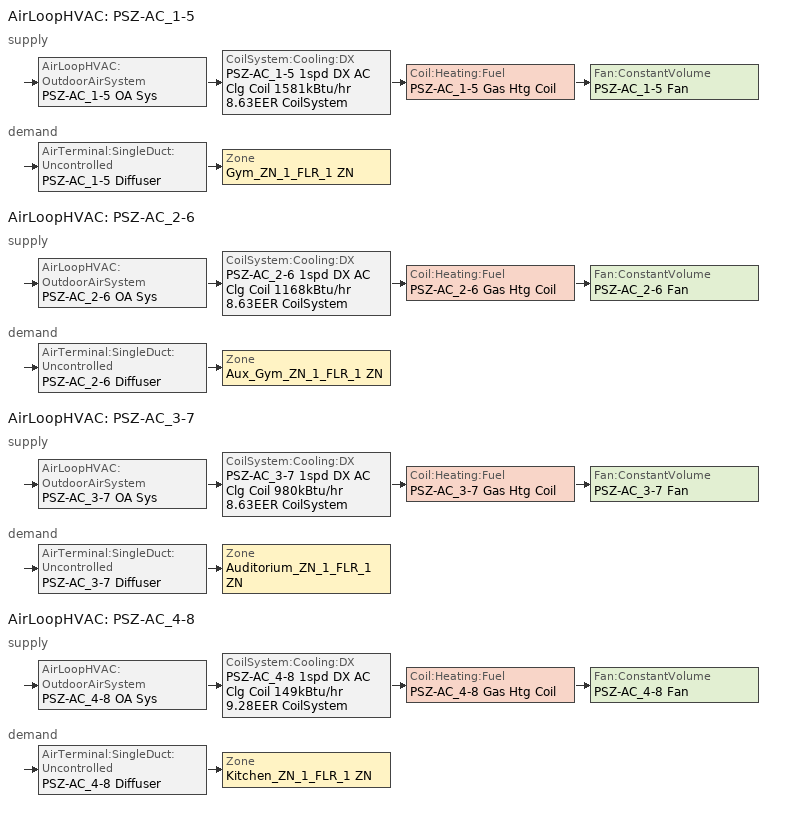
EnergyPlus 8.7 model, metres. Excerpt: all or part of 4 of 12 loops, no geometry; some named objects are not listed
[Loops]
AirLoopHVAC 'PSZ-AC_1-5'
 supply: AirLoopHVAC:OutdoorAirSystem 'PSZ-AC_1-5 OA Sys' > CoilSystem:Cooling:DX 'PSZ-AC_1-5 1spd DX AC Clg Coil 1581kBtu/hr 8.63EER CoilSystem' > Coil:Heating:Fuel 'PSZ-AC_1-5 Gas Htg Coil' > Fan:ConstantVolume 'PSZ-AC_1-5 Fan'
 demand: AirTerminal:SingleDuct:Uncontrolled 'PSZ-AC_1-5 Diffuser' > Zone 'Gym_ZN_1_FLR_1 ZN'
AirLoopHVAC 'PSZ-AC_2-6'
 supply: AirLoopHVAC:OutdoorAirSystem 'PSZ-AC_2-6 OA Sys' > CoilSystem:Cooling:DX 'PSZ-AC_2-6 1spd DX AC Clg Coil 1168kBtu/hr 8.63EER CoilSystem' > Coil:Heating:Fuel 'PSZ-AC_2-6 Gas Htg Coil' > Fan:ConstantVolume 'PSZ-AC_2-6 Fan'
 demand: AirTerminal:SingleDuct:Uncontrolled 'PSZ-AC_2-6 Diffuser' > Zone 'Aux_Gym_ZN_1_FLR_1 ZN'
AirLoopHVAC 'PSZ-AC_3-7'
 supply: AirLoopHVAC:OutdoorAirSystem 'PSZ-AC_3-7 OA Sys' > CoilSystem:Cooling:DX 'PSZ-AC_3-7 1spd DX AC Clg Coil 980kBtu/hr 8.63EER CoilSystem' > Coil:Heating:Fuel 'PSZ-AC_3-7 Gas Htg Coil' > Fan:ConstantVolume 'PSZ-AC_3-7 Fan'
 demand: AirTerminal:SingleDuct:Uncontrolled 'PSZ-AC_3-7 Diffuser' > Zone 'Auditorium_ZN_1_FLR_1 ZN'
AirLoopHVAC 'PSZ-AC_4-8'
 supply: AirLoopHVAC:OutdoorAirSystem 'PSZ-AC_4-8 OA Sys' > CoilSystem:Cooling:DX 'PSZ-AC_4-8 1spd DX AC Clg Coil 149kBtu/hr 9.28EER CoilSystem' > Coil:Heating:Fuel 'PSZ-AC_4-8 Gas Htg Coil' > Fan:ConstantVolume 'PSZ-AC_4-8 Fan'
 demand: AirTerminal:SingleDuct:Uncontrolled 'PSZ-AC_4-8 Diffuser' > Zone 'Kitchen_ZN_1_FLR_1 ZN'
[ZoneControl:Thermostat] Control Object Type 1=ThermostatSetpoint:DualSetpoint
Name | Zone or ZoneList | Control Type Schedule | Control Name 1
Auditorium_ZN_1_FLR_1 ZN Thermostat | Auditorium_ZN_1_FLR_1 ZN | Auditorium_ZN_1_FLR_1 ZN Thermostat Schedule | DOE Ref Pre-1980 - SecSchl - Auditorium Thermostat
Aux_Gym_ZN_1_FLR_1 ZN Thermostat | Aux_Gym_ZN_1_FLR_1 ZN | Aux_Gym_ZN_1_FLR_1 ZN Thermostat Schedule | Aux_Gym_ZN_1_FLR_1 ZN Thermostat
Gym_ZN_1_FLR_1 ZN Thermostat | Gym_ZN_1_FLR_1 ZN | Gym_ZN_1_FLR_1 ZN Thermostat Schedule | Gym_ZN_1_FLR_1 ZN Thermostat
Kitchen_ZN_1_FLR_1 ZN Thermostat | Kitchen_ZN_1_FLR_1 ZN | Kitchen_ZN_1_FLR_1 ZN Thermostat Schedule | DOE Ref Pre-1980 - SecSchl - Kitchen Thermostat
[ThermostatSetpoint:DualSetpoint]
Name | Heating Setpoint Temperature Schedule | Cooling Setpoint Temperature Schedule
DOE Ref Pre-1980 - SecSchl - Auditorium Thermostat; Aux_Gym_ZN_1_FLR_1 ZN Thermostat; Gym_ZN_1_FLR_1 ZN Thermostat | SecondarySchool HtgSetp | SecondarySchool ClgSetp
DOE Ref Pre-1980 - SecSchl - Kitchen Thermostat | SecondarySchool HtgSetp BathCorrMechKitchen | SecondarySchool ClgSetp BathCorrMechKitchen
[AirTerminal:SingleDuct:Uncontrolled] Availability Schedule=Always On Discrete; Maximum Air Flow Rate {m3/s}=AutoSize
PSZ-AC_3-7 Diffuser; PSZ-AC_2-6 Diffuser; PSZ-AC_1-5 Diffuser; PSZ-AC_4-8 Diffuser
[Zone equipment]
Auditorium_ZN_1_FLR_1 ZN: PSZ-AC_3-7 Diffuser
Aux_Gym_ZN_1_FLR_1 ZN: PSZ-AC_2-6 Diffuser
Gym_ZN_1_FLR_1 ZN: PSZ-AC_1-5 Diffuser
Kitchen_ZN_1_FLR_1 ZN: PSZ-AC_4-8 Diffuser, Kitchen_ZN_1_FLR_1 ZN Exhaust Fan
[Sizing:Zone] Zone Cooling Design Supply Air Temperature Input Method=SupplyAirTemperature; Zone Cooling Design Supply Air Temperature {C}=12.8; Zone Cooling Design Supply Air Temperature Difference {deltaC}=11.11; Zone Heating Design Supply Air Temperature Input Method=SupplyAirTemperature; Zone Heating Design Supply Air Temperature {C}=40; Zone Heating Design Supply Air Temperature Difference {deltaC}=11.11; Zone Cooling Design Supply Air Humidity Ratio {kgWater/kgDryAir}=0.0085; Zone Heating Design Supply Air Humidity Ratio {kgWater/kgDryAir}=0.008; Cooling Design Air Flow Method=DesignDay; Cooling Design Air Flow Rate {m3/s}=0; Cooling Minimum Air Flow per Zone Floor Area {m3/s-m2}=0.000762; Cooling Minimum Air Flow {m3/s}=0; Cooling Minimum Air Flow Fraction=0; Heating Design Air Flow Method=DesignDay; Heating Design Air Flow Rate {m3/s}=0; Heating Maximum Air Flow per Zone Floor Area {m3/s-m2}=0.002032; Heating Maximum Air Flow {m3/s}=0.141576; Heating Maximum Air Flow Fraction=0.3; Account for Dedicated Outdoor Air System=No
Name | Design Specification Outdoor Air Object | Design Specification Zone Air Distribution Object
Auditorium_ZN_1_FLR_1 ZN | DOE Ref Pre-1980 - SecSchl - Auditorium Ventilation | Auditorium_ZN_1_FLR_1 ZN Design Spec Zone Air Dist
Aux_Gym_ZN_1_FLR_1 ZN | DOE Ref Pre-1980 - SecSchl - Gym Ventilation | Aux_Gym_ZN_1_FLR_1 ZN Design Spec Zone Air Dist
Gym_ZN_1_FLR_1 ZN | DOE Ref Pre-1980 - SecSchl - Gym Ventilation | Gym_ZN_1_FLR_1 ZN Design Spec Zone Air Dist
Kitchen_ZN_1_FLR_1 ZN | DOE Ref Pre-1980 - SecSchl - Kitchen Ventilation | Kitchen_ZN_1_FLR_1 ZN Design Spec Zone Air Dist
[DesignSpecification:ZoneAirDistribution] Zone Air Distribution Effectiveness in Cooling Mode=1; Zone Air Distribution Effectiveness in Heating Mode=1
Auditorium_ZN_1_FLR_1 ZN Design Spec Zone Air Dist; Aux_Gym_ZN_1_FLR_1 ZN Design Spec Zone Air Dist; Gym_ZN_1_FLR_1 ZN Design Spec Zone Air Dist; Kitchen_ZN_1_FLR_1 ZN Design Spec Zone Air Dist
[Controller:MechanicalVentilation] Availability Schedule=SecondarySchool PSZ-AC OA Damper; Demand Controlled Ventilation=No; System Outdoor Air Method=ZoneSum
Name | Zone Name 1 | Design Specification Outdoor Air Object Name 1 | Design Specification Zone Air Distribution Object Name 1
Controller Mechanical Ventilation 3 | Auditorium_ZN_1_FLR_1 ZN | DOE Ref Pre-1980 - SecSchl - Auditorium Ventilation | Auditorium_ZN_1_FLR_1 ZN Design Spec Zone Air Dist
Controller Mechanical Ventilation 2 | Aux_Gym_ZN_1_FLR_1 ZN | DOE Ref Pre-1980 - SecSchl - Gym Ventilation | Aux_Gym_ZN_1_FLR_1 ZN Design Spec Zone Air Dist
Controller Mechanical Ventilation 1 | Gym_ZN_1_FLR_1 ZN | DOE Ref Pre-1980 - SecSchl - Gym Ventilation | Gym_ZN_1_FLR_1 ZN Design Spec Zone Air Dist
Controller Mechanical Ventilation 4 | Kitchen_ZN_1_FLR_1 ZN | DOE Ref Pre-1980 - SecSchl - Kitchen Ventilation | Kitchen_ZN_1_FLR_1 ZN Design Spec Zone Air Dist
[DesignSpecification:OutdoorAir] Outdoor Air Method=Sum; Outdoor Air Flow per Zone Floor Area {m3/s-m2}=0; Outdoor Air Flow per Zone {m3/s}=0; Outdoor Air Flow Air Changes per Hour {1/hr}=0
Name | Outdoor Air Flow per Person {m3/s-person}
DOE Ref Pre-1980 - SecSchl - Auditorium Ventilation; DOE Ref Pre-1980 - SecSchl - Kitchen Ventilation | 0.00707921
DOE Ref Pre-1980 - SecSchl - Gym Ventilation | 0.00943895
[Fan:ZoneExhaust]
Kitchen_ZN_1_FLR_1 ZN Exhaust Fan: Availability Schedule=SchoolSecondary Kitchen_Exhaust_SCH; Fan Total Efficiency=0.1595; Pressure Rise {Pa}=124.544; Maximum Flow Rate {m3/s}=2.54852; Flow Fraction Schedule=SchoolSecondary Kitchen_Exhaust_SCH_DCV; System Availability Manager Coupling Mode=Decoupled; Balanced Exhaust Fraction Schedule=SchoolSecondary Kitchen Exhaust Fan Balanced Exhaust Fraction Schedule
[AirLoopHVAC] Design Supply Air Flow Rate {m3/s}=AutoSize
PSZ-AC_1-5; PSZ-AC_2-6; PSZ-AC_3-7; PSZ-AC_4-8
[Sizing:System] Type of Load to Size On=Sensible; Design Outdoor Air Flow Rate {m3/s}=Autosize; Central Heating Maximum System Air Flow Ratio=1; Preheat Design Temperature {C}=7; Preheat Design Humidity Ratio {kgWater/kgDryAir}=0.008; Precool Design Temperature {C}=12.8; Precool Design Humidity Ratio {kgWater/kgDryAir}=0.008; Central Cooling Design Supply Air Temperature {C}=12.8; Central Heating Design Supply Air Temperature {C}=40; Type of Zone Sum to Use=Coincident; 100% Outdoor Air in Cooling=No; 100% Outdoor Air in Heating=No; Central Cooling Design Supply Air Humidity Ratio {kgWater/kgDryAir}=0.0085; Central Heating Design Supply Air Humidity Ratio {kgWater/kgDryAir}=0.008; Cooling Supply Air Flow Rate Method=DesignDay; Cooling Supply Air Flow Rate {m3/s}=0; Cooling Supply Air Flow Rate Per Floor Area {m3/s-m2}=0.00996765; Cooling Fraction of Autosized Cooling Supply Air Flow Rate=1; Cooling Supply Air Flow Rate Per Unit Cooling Capacity {m3/s-W}=3.94755e-05; Heating Supply Air Flow Rate Method=DesignDay; Heating Supply Air Flow Rate {m3/s}=0; Heating Supply Air Flow Rate Per Floor Area {m3/s-m2}=0.00996765; Heating Fraction of Autosized Heating Supply Air Flow Rate=1; Heating Fraction of Autosized Cooling Supply Air Flow Rate=1; Heating Supply Air Flow Rate Per Unit Heating Capacity {m3/s-W}=3.15882e-05; System Outdoor Air Method=ZoneSum; Zone Maximum Outdoor Air Fraction=1; Cooling Design Capacity Method=CoolingDesignCapacity; Cooling Design Capacity {W}=Autosize; Cooling Design Capacity Per Floor Area {W/m2}=234.7; Fraction of Autosized Cooling Design Capacity=1; Heating Design Capacity Method=HeatingDesignCapacity; Heating Design Capacity {W}=Autosize; Heating Design Capacity Per Floor Area {W/m2}=157; Fraction of Autosized Heating Design Capacity=1; Central Cooling Capacity Control Method=OnOff
PSZ-AC_1-5; PSZ-AC_2-6; PSZ-AC_3-7; PSZ-AC_4-8
[Controller:OutdoorAir] Minimum Outdoor Air Flow Rate {m3/s}=Autosize; Maximum Outdoor Air Flow Rate {m3/s}=Autosize; Economizer Control Type=NoEconomizer; Economizer Control Action Type=ModulateFlow; Economizer Maximum Limit Dry-Bulb Temperature {C}=28; Economizer Maximum Limit Enthalpy {J/kg}=64000; Economizer Minimum Limit Dry-Bulb Temperature {C}=-100; Lockout Type=LockoutWithCompressor; Minimum Limit Type=FixedMinimum; Minimum Outdoor Air Schedule=SecondarySchool PSZ-AC OA Damper; High Humidity Control=No; Control High Indoor Humidity Based on Outdoor Humidity Ratio=Yes; Heat Recovery Bypass Control Type=BypassWhenOAFlowGreaterThanMinimum
Name | Mechanical Ventilation Controller
PSZ-AC_1-5 OA Sys Controller | Controller Mechanical Ventilation 1
PSZ-AC_2-6 OA Sys Controller | Controller Mechanical Ventilation 2
PSZ-AC_3-7 OA Sys Controller | Controller Mechanical Ventilation 3
PSZ-AC_4-8 OA Sys Controller | Controller Mechanical Ventilation 4
[SetpointManager:MixedAir] Control Variable=Temperature
Node 341 OS Default SPM; Node 340 OS Default SPM; Node 339 OS Default SPM; Node 352 OS Default SPM; Node 351 OS Default SPM; Node 350 OS Default SPM; Node 363 OS Default SPM; Node 362 OS Default SPM; Node 361 OS Default SPM; Node 374 OS Default SPM; Node 373 OS Default SPM; Node 372 OS Default SPM
[CoilSystem:Cooling:DX] Availability Schedule=Always On Discrete
Name | Cooling Coil
PSZ-AC_1-5 1spd DX AC Clg Coil 1581kBtu/hr 8.63EER CoilSystem | PSZ-AC_1-5 1spd DX AC Clg Coil 1581kBtu/hr 8.63EER
PSZ-AC_2-6 1spd DX AC Clg Coil 1168kBtu/hr 8.63EER CoilSystem | PSZ-AC_2-6 1spd DX AC Clg Coil 1168kBtu/hr 8.63EER
PSZ-AC_3-7 1spd DX AC Clg Coil 980kBtu/hr 8.63EER CoilSystem | PSZ-AC_3-7 1spd DX AC Clg Coil 980kBtu/hr 8.63EER
PSZ-AC_4-8 1spd DX AC Clg Coil 149kBtu/hr 9.28EER CoilSystem | PSZ-AC_4-8 1spd DX AC Clg Coil 149kBtu/hr 9.28EER
[Coil:Cooling:DX:SingleSpeed] Availability Schedule=Always On Discrete; Gross Rated Total Cooling Capacity {W}=Autosize; Gross Rated Sensible Heat Ratio=Autosize; Rated Air Flow Rate {m3/s}=Autosize; Rated Evaporator Fan Power Per Volume Flow Rate {W/(m3/s)}=773.3; Condenser Type=AirCooled; Evaporative Condenser Effectiveness=0; Crankcase Heater Capacity {W}=0; Maximum Outdoor Dry-Bulb Temperature for Crankcase Heater Operation {C}=0; Basin Heater Capacity {W/K}=0; Basin Heater Setpoint Temperature {C}=10
Name | Gross Rated Cooling COP {W/W} | Total Cooling Capacity Function of Temperature Curve | Total Cooling Capacity Function of Flow Fraction Curve | Energy Input Ratio Function of Temperature Curve | Energy Input Ratio Function of Flow Fraction Curve | Part Load Fraction Correlation Curve
PSZ-AC_1-5 1spd DX AC Clg Coil 1581kBtu/hr 8.63EER | 3.00974 | DOE Ref DX Clg Coil Cool-Cap-fT | DOE Ref DX Clg Coil Cool-CAP-fFlow | DOE Ref DX Clg Coil Cool-EIR-fT | DOE Ref DX Clg Coil Cool-EIR-fFlow | DOE Ref DX Clg Coil Cool-PLF-fPLR
PSZ-AC_2-6 1spd DX AC Clg Coil 1168kBtu/hr 8.63EER | 3.00974 | DOE Ref DX Clg Coil Cool-Cap-fT 1 | DOE Ref DX Clg Coil Cool-CAP-fFlow 1 | DOE Ref DX Clg Coil Cool-EIR-fT 1 | DOE Ref DX Clg Coil Cool-EIR-fFlow 1 | DOE Ref DX Clg Coil Cool-PLF-fPLR 1
PSZ-AC_3-7 1spd DX AC Clg Coil 980kBtu/hr 8.63EER | 3.00974 | DOE Ref DX Clg Coil Cool-Cap-fT 2 | DOE Ref DX Clg Coil Cool-CAP-fFlow 2 | DOE Ref DX Clg Coil Cool-EIR-fT 2 | DOE Ref DX Clg Coil Cool-EIR-fFlow 2 | DOE Ref DX Clg Coil Cool-PLF-fPLR 2
PSZ-AC_4-8 1spd DX AC Clg Coil 149kBtu/hr 9.28EER | 3.22615 | DOE Ref DX Clg Coil Cool-Cap-fT 3 | DOE Ref DX Clg Coil Cool-CAP-fFlow 3 | DOE Ref DX Clg Coil Cool-EIR-fT 3 | DOE Ref DX Clg Coil Cool-EIR-fFlow 3 | DOE Ref DX Clg Coil Cool-PLF-fPLR 3
[Coil:Heating:Fuel] Availability Schedule=Always On Discrete; Fuel Type=NaturalGas; Burner Efficiency=0.78; Nominal Capacity {W}=AutoSize; Parasitic Electric Load {W}=0; Parasitic Fuel Load {W}=0
PSZ-AC_1-5 Gas Htg Coil; PSZ-AC_2-6 Gas Htg Coil; PSZ-AC_3-7 Gas Htg Coil; PSZ-AC_4-8 Gas Htg Coil
[Fan:ConstantVolume] Availability Schedule=SecondarySchool PSZ-AC Operation; Maximum Flow Rate {m3/s}=AutoSize; Motor In Airstream Fraction=1
Name | Fan Total Efficiency | Pressure Rise {Pa} | Motor Efficiency
PSZ-AC_1-5 Fan | 0.6045 | 1018.77 | 0.93
PSZ-AC_2-6 Fan; PSZ-AC_3-7 Fan | 0.6006 | 1018.77 | 0.924
PSZ-AC_4-8 Fan | 0.546 | 622.722 | 0.84
[SetpointManager:SingleZone:Reheat] Control Variable=Temperature; Minimum Supply Air Temperature {C}=10; Maximum Supply Air Temperature {C}=50
Name | Control Zone
Setpoint Manager Single Zone Reheat 1 | Gym_ZN_1_FLR_1 ZN
Setpoint Manager Single Zone Reheat 2 | Aux_Gym_ZN_1_FLR_1 ZN
Setpoint Manager Single Zone Reheat 3 | Auditorium_ZN_1_FLR_1 ZN
Setpoint Manager Single Zone Reheat 4 | Kitchen_ZN_1_FLR_1 ZN
[Refrigeration:System] Minimum Condensing Temperature {C}=21; Refrigeration System Working Fluid Type=R404a; Suction Temperature Control Type=ConstantSuctionTemperature; Sum UA Suction Piping {W/K}=0; Suction Piping Zone=Kitchen_ZN_1_FLR_1 ZN; Number of Compressor Stages=1; Intercooler Type=None; Shell-and-Coil Intercooler Effectiveness=0.8
Name | Refrigerated Case or Walkin or CaseAndWalkInList | Refrigeration Condenser | Compressor or CompressorList
Refrigeration System 1 | Refrigeration System 1 Case and Walkin List | Refrigeration Condenser Air Cooled 1 | Refrigeration System 1 Compressor List
Refrigeration System 2 | Refrigeration System 2 Case and Walkin List | Refrigeration Condenser Air Cooled 2 | Refrigeration System 2 Compressor List
[Refrigeration:CaseAndWalkInList]
Name | Case or WalkIn Name 1
Refrigeration System 1 Case and Walkin List | Kitchen_ZN_1_FLR_1 ZN Walkin Freezer
Refrigeration System 2 Case and Walkin List | Kitchen_ZN_1_FLR_1 ZN Display Case
[Refrigeration:Case] Availability Schedule=Always On Discrete; Zone=Kitchen_ZN_1_FLR_1 ZN; Rated Ambient Temperature {C}=23.8889; Rated Ambient Relative Humidity {percent}=55; Rated Total Cooling Capacity per Unit Length {W/m}=734; Case Length {m}=7.32; Latent Case Credit Curve Type=CaseTemperatureMethod; Standard Case Lighting Power per Unit Length {W/m}=33; Case Lighting Schedule=SchoolSecondary BLDG_LIGHT_SCH; Fraction of Lighting Energy to Case=1; Case Anti-Sweat Heater Power per Unit Length {W/m}=0; Minimum Anti-Sweat Heater Power per Unit Length {W/m}=0; Anti-Sweat Heater Control Type=None; Humidity at Zero Anti-Sweat Heater Energy {percent}=0; Case Height {m}=0; Defrost Energy Correction Curve Type=None; Refrigerated Case Restocking Schedule=SchoolSecondary Kitchen_ZN_1_FLR_1_Case:1_WALKINFREEZER_WalkInStockingSched; Average Refrigerant Charge Inventory {kg/m}=0
Name | Rated Latent Heat Ratio | Rated Runtime Fraction | Case Operating Temperature {C} | Latent Case Credit Curve | Standard Case Fan Power per Unit Length {W/m} | Operating Case Fan Power per Unit Length {W/m} | Fraction of Anti-Sweat Heater Energy to Case | Case Defrost Power per Unit Length {W/m} | Case Defrost Type | Case Defrost Schedule | Case Defrost Drip-Down Schedule | Under Case HVAC Return Air Fraction | Case Credit Fraction Schedule
Kitchen_ZN_1_FLR_1 ZN Walkin Freezer | 0.1 | 0.4 | -23 | Single Shelf Horizontal Latent Energy Multiplier_Pre2004 | 68.3 | 68.3 | 0 | 410 | Electric | Refrigeration Defrost Schedule | Refrigeration Defrost DripDown Schedule | 0 | Refrigeration Case Credit Schedule
Kitchen_ZN_1_FLR_1 ZN Display Case | 0.08 | 0.85 | 2 | Multi Shelf Vertical Latent Energy Multiplier | 55 | 55 | 0.2 | 0 | OffCycle | Refrigeration Defrost Schedule 1 |  | 0.05
[Refrigeration:Condenser:AirCooled] Rated Subcooling Temperature Difference {deltaC}=0; Condenser Fan Speed Control Type=VariableSpeed; Rated Fan Power {W}=750; Condenser Refrigerant Operating Charge Inventory {kg}=0; Condensate Receiver Refrigerant Inventory {kg}=0; Condensate Piping Refrigerant Inventory {kg}=0
Name | Rated Effective Total Heat Rejection Rate Curve
Refrigeration Condenser Air Cooled 1 | Refrigeration Condenser Air Cooled HR Curve
Refrigeration Condenser Air Cooled 2 | Refrigeration Condenser Air Cooled HR Curve 1
[Refrigeration:CompressorList]
Name | Refrigeration Compressor Name 1
Refrigeration System 1 Compressor List | Refrigeration Compressor 1
Refrigeration System 2 Compressor List | Refrigeration Compressor 2
[Schedule:Compact]
Auditorium_ZN_1_FLR_1 ZN Thermostat Schedule; Aux_Gym_ZN_1_FLR_1 ZN Thermostat Schedule; Gym_ZN_1_FLR_1 ZN Thermostat Schedule; Kitchen_ZN_1_FLR_1 ZN Thermostat Schedule: Through: 12/31, For: AllDays, Until: 24:00, 4
[Schedule:Day:Interval]
SecondarySchool HtgSetp Default; SecondarySchool HtgSetp Wknd|Wkdy Day 1; SecondarySchool HtgSetp BathCorrMechKitchen Winter Design Day: No, 06:00, 16, 21:00, 21, 24:00, 16
SecondarySchool HtgSetp Wknd|Wkdy Day: No, 07:00, 16, 18:00, 21, 24:00, 16
SecondarySchool HtgSetp Summer Design Day; SecondarySchool HtgSetp BathCorrMechKitchen Default; SecondarySchool HtgSetp BathCorrMechKitchen Summer Design Day: No, 24:00, 16
SecondarySchool HtgSetp Winter Design Day: No, 24:00, 21
SecondarySchool ClgSetp Default; SecondarySchool ClgSetp Wknd|Wkdy Day 1; SecondarySchool ClgSetp BathCorrMechKitchen Summer Design Day: No, 06:00, 27, 21:00, 24, 24:00, 27
SecondarySchool ClgSetp Wknd|Wkdy Day: No, 07:00, 27, 18:00, 24, 24:00, 27
SecondarySchool ClgSetp Summer Design Day: No, 24:00, 24
SecondarySchool ClgSetp Winter Design Day; SecondarySchool ClgSetp BathCorrMechKitchen Default; SecondarySchool ClgSetp BathCorrMechKitchen Winter Design Day: No, 24:00, 27
SecondarySchool PSZ-AC OA Damper Sun Day; SchoolSecondary Kitchen_Exhaust_SCH Wknd Day; SchoolSecondary Kitchen_Exhaust_SCH Wknd Day 1; SchoolSecondary Kitchen_Exhaust_SCH Default; SchoolSecondary Kitchen Exhaust Fan Balanced Exhaust Fraction Schedule Wknd Day; SchoolSecondary Kitchen Exhaust Fan Balanced Exhaust Fraction Schedule Wknd Day 1; SchoolSecondary Kitchen Exhaust Fan Balanced Exhaust Fraction Schedule Default; SchoolSecondary BLDG_LIGHT_SCH Winter Design Day; SecondarySchool PSZ-AC Operation Sun Day: No, 24:00, 0
SecondarySchool PSZ-AC OA Damper Default; SecondarySchool PSZ-AC OA Damper Sat|WntrDsn Day; SecondarySchool PSZ-AC OA Damper Summer Design Day; SecondarySchool PSZ-AC OA Damper Winter Design Day; SecondarySchool PSZ-AC Operation Default; SecondarySchool PSZ-AC Operation Sat|WntrDsn Day; SecondarySchool PSZ-AC Operation Summer Design Day; SecondarySchool PSZ-AC Operation Winter Design Day: No, 06:00, 0, 19:00, 1, 24:00, 0
SchoolSecondary Kitchen_Exhaust_SCH Wkdy Day: No, 08:00, 0, 17:00, 1, 24:00, 0
SchoolSecondary Kitchen_Exhaust_SCH Wkdy Day 1; SchoolSecondary Kitchen_Exhaust_SCH Wkdy Day 2; SchoolSecondary Kitchen_Exhaust_SCH Summer Design Day; SchoolSecondary Kitchen_Exhaust_SCH Winter Design Day: No, 08:00, 0, 21:00, 1, 24:00, 0
SchoolSecondary Kitchen_Exhaust_SCH_DCV Default; SchoolSecondary Kitchen_Exhaust_SCH_DCV Summer Design Day; SchoolSecondary Kitchen_Exhaust_SCH_DCV Winter Design Day; SchoolSecondary BLDG_LIGHT_SCH Summer Design Day: No, 24:00, 1
SchoolSecondary Kitchen Exhaust Fan Balanced Exhaust Fraction Schedule Wkdy Day: No, 08:00, 0, 17:00, 0.746296, 24:00, 0
SchoolSecondary Kitchen Exhaust Fan Balanced Exhaust Fraction Schedule Wkdy Day 1; SchoolSecondary Kitchen Exhaust Fan Balanced Exhaust Fraction Schedule Wkdy Day 2; SchoolSecondary Kitchen Exhaust Fan Balanced Exhaust Fraction Schedule Summer Design Day; SchoolSecondary Kitchen Exhaust Fan Balanced Exhaust Fraction Schedule Winter Design Day: No, 08:00, 0, 21:00, 0.746296, 24:00, 0
Refrigeration Case Credit Schedule Default: No, 07:00, 0.2, 21:00, 0.4, 24:00, 0.2
Refrigeration Defrost DripDown Schedule Default: No, 11:00, 0, 11:30, 1, 23:00, 0, 23:30, 1, 24:00, 0
Refrigeration Defrost Schedule Default: No, 11:00, 0, 11:20, 1, 23:00, 0, 23:20, 1, 24:00, 0
Refrigeration Defrost Schedule Default 1: No, 23:20, 0, 24:00, 0
SchoolSecondary BLDG_LIGHT_SCH Default; SchoolSecondary BLDG_LIGHT_SCH Wknd Day; SchoolSecondary BLDG_LIGHT_SCH Wknd Day 1: No, 24:00, 0.1773
SchoolSecondary BLDG_LIGHT_SCH Wkdy Day; SchoolSecondary BLDG_LIGHT_SCH Wkdy Day 2: No, 07:00, 0.1773, 21:00, 0.9, 24:00, 0.1773
SchoolSecondary BLDG_LIGHT_SCH Wkdy Day 1: No, 08:00, 0.1773, 20:00, 0.5, 24:00, 0.1773
SchoolSecondary Kitchen_ZN_1_FLR_1_Case:1_WALKINFREEZER_WalkInStockingSched Default: No, 04:00, 0, 05:00, 725, 06:00, 417, 07:00, 290, 24:00, 0
SchoolSecondary Kitchen_ZN_1_FLR_1_Case:1_WALKINFREEZER_WalkInStockingSched Summer Design Day; SchoolSecondary Kitchen_ZN_1_FLR_1_Case:1_WALKINFREEZER_WalkInStockingSched Winter Design Day; SchoolSecondary Kitchen_ZN_1_FLR_1_Case:1_WALKINFREEZER_WalkInStockingSched WntrDsn|SmrDsn|Wknd|Mon|Wed|Thu Day: No, 04:00, 0, 05:00, 125, 06:00, 117, 07:00, 90, 19:00, 0, 20:00, 125, 21:00, 117, 22:00, 90, 24:00, 0
[Schedule:Week:Daily]
Schedule:Week:Daily {8e543d5c-4078-4efb-b195-79586ec9e7d0}: SecondarySchool HtgSetp Default, SecondarySchool HtgSetp Default, SecondarySchool HtgSetp Default, SecondarySchool HtgSetp Default, SecondarySchool HtgSetp Default, SecondarySchool HtgSetp Default, SecondarySchool HtgSetp Default, SecondarySchool HtgSetp Default, SecondarySchool HtgSetp Summer Design Day, SecondarySchool HtgSetp Winter Design Day, SecondarySchool HtgSetp Default, SecondarySchool HtgSetp Default
Schedule:Week:Daily {bd4fefb1-7d90-490e-b852-9dc898752f75}: SecondarySchool HtgSetp Default, SecondarySchool HtgSetp Default, SecondarySchool HtgSetp Default, SecondarySchool HtgSetp Default, SecondarySchool HtgSetp Default, SecondarySchool HtgSetp Default, SecondarySchool HtgSetp Wknd|Wkdy Day, SecondarySchool HtgSetp Default, SecondarySchool HtgSetp Summer Design Day, SecondarySchool HtgSetp Winter Design Day, SecondarySchool HtgSetp Default, SecondarySchool HtgSetp Default
Schedule:Week:Daily {a4f5a270-66fb-47a1-8cc0-a725a9085c8f}: SecondarySchool HtgSetp Wknd|Wkdy Day, SecondarySchool HtgSetp Wknd|Wkdy Day, SecondarySchool HtgSetp Wknd|Wkdy Day, SecondarySchool HtgSetp Wknd|Wkdy Day, SecondarySchool HtgSetp Wknd|Wkdy Day, SecondarySchool HtgSetp Wknd|Wkdy Day, SecondarySchool HtgSetp Wknd|Wkdy Day, SecondarySchool HtgSetp Default, SecondarySchool HtgSetp Summer Design Day, SecondarySchool HtgSetp Winter Design Day, SecondarySchool HtgSetp Default, SecondarySchool HtgSetp Default
Schedule:Week:Daily {8efc2946-d8e5-4f8b-864f-ad41bbdbe491}: SecondarySchool HtgSetp Wknd|Wkdy Day, SecondarySchool HtgSetp Wknd|Wkdy Day, SecondarySchool HtgSetp Wknd|Wkdy Day, SecondarySchool HtgSetp Wknd|Wkdy Day, SecondarySchool HtgSetp Wknd|Wkdy Day, SecondarySchool HtgSetp Wknd|Wkdy Day 1, SecondarySchool HtgSetp Wknd|Wkdy Day 1, SecondarySchool HtgSetp Default, SecondarySchool HtgSetp Summer Design Day, SecondarySchool HtgSetp Winter Design Day, SecondarySchool HtgSetp Default, SecondarySchool HtgSetp Default
Schedule:Week:Daily {9ff7cbc8-8658-4d6b-9a91-5a1d4491ac16}: SecondarySchool HtgSetp Wknd|Wkdy Day 1, SecondarySchool HtgSetp Wknd|Wkdy Day 1, SecondarySchool HtgSetp Wknd|Wkdy Day 1, SecondarySchool HtgSetp Wknd|Wkdy Day 1, SecondarySchool HtgSetp Wknd|Wkdy Day 1, SecondarySchool HtgSetp Wknd|Wkdy Day 1, SecondarySchool HtgSetp Wknd|Wkdy Day 1, SecondarySchool HtgSetp Default, SecondarySchool HtgSetp Summer Design Day, SecondarySchool HtgSetp Winter Design Day, SecondarySchool HtgSetp Default, SecondarySchool HtgSetp Default
Schedule:Week:Daily {b7d8335b-3941-424c-aef5-4287273f9846}: SecondarySchool ClgSetp Default, SecondarySchool ClgSetp Default, SecondarySchool ClgSetp Default, SecondarySchool ClgSetp Default, SecondarySchool ClgSetp Default, SecondarySchool ClgSetp Default, SecondarySchool ClgSetp Default, SecondarySchool ClgSetp Default, SecondarySchool ClgSetp Summer Design Day, SecondarySchool ClgSetp Winter Design Day, SecondarySchool ClgSetp Default, SecondarySchool ClgSetp Default
Schedule:Week:Daily {71105588-9a55-4f08-8edf-7034086103c7}: SecondarySchool ClgSetp Default, SecondarySchool ClgSetp Default, SecondarySchool ClgSetp Default, SecondarySchool ClgSetp Default, SecondarySchool ClgSetp Default, SecondarySchool ClgSetp Default, SecondarySchool ClgSetp Wknd|Wkdy Day, SecondarySchool ClgSetp Default, SecondarySchool ClgSetp Summer Design Day, SecondarySchool ClgSetp Winter Design Day, SecondarySchool ClgSetp Default, SecondarySchool ClgSetp Default
Schedule:Week:Daily {a8611038-2c8d-4432-943d-44835588e350}: SecondarySchool ClgSetp Wknd|Wkdy Day, SecondarySchool ClgSetp Wknd|Wkdy Day, SecondarySchool ClgSetp Wknd|Wkdy Day, SecondarySchool ClgSetp Wknd|Wkdy Day, SecondarySchool ClgSetp Wknd|Wkdy Day, SecondarySchool ClgSetp Wknd|Wkdy Day, SecondarySchool ClgSetp Wknd|Wkdy Day, SecondarySchool ClgSetp Default, SecondarySchool ClgSetp Summer Design Day, SecondarySchool ClgSetp Winter Design Day, SecondarySchool ClgSetp Default, SecondarySchool ClgSetp Default
Schedule:Week:Daily {20492db6-4118-458b-a3ae-77b6957ea260}: SecondarySchool ClgSetp Wknd|Wkdy Day, SecondarySchool ClgSetp Wknd|Wkdy Day, SecondarySchool ClgSetp Wknd|Wkdy Day, SecondarySchool ClgSetp Wknd|Wkdy Day, SecondarySchool ClgSetp Wknd|Wkdy Day, SecondarySchool ClgSetp Wknd|Wkdy Day 1, SecondarySchool ClgSetp Wknd|Wkdy Day 1, SecondarySchool ClgSetp Default, SecondarySchool ClgSetp Summer Design Day, SecondarySchool ClgSetp Winter Design Day, SecondarySchool ClgSetp Default, SecondarySchool ClgSetp Default
Schedule:Week:Daily {ecbae399-73ac-4d87-b4ca-55a82bd1a1f6}: SecondarySchool ClgSetp Wknd|Wkdy Day 1, SecondarySchool ClgSetp Wknd|Wkdy Day 1, SecondarySchool ClgSetp Wknd|Wkdy Day 1, SecondarySchool ClgSetp Wknd|Wkdy Day 1, SecondarySchool ClgSetp Wknd|Wkdy Day 1, SecondarySchool ClgSetp Wknd|Wkdy Day 1, SecondarySchool ClgSetp Wknd|Wkdy Day 1, SecondarySchool ClgSetp Default, SecondarySchool ClgSetp Summer Design Day, SecondarySchool ClgSetp Winter Design Day, SecondarySchool ClgSetp Default, SecondarySchool ClgSetp Default
Schedule:Week:Daily {a7c4d18d-70b4-4707-a545-05d4ccfbcbc1}: SecondarySchool PSZ-AC OA Damper Sun Day, SecondarySchool PSZ-AC OA Damper Default, SecondarySchool PSZ-AC OA Damper Default, SecondarySchool PSZ-AC OA Damper Default, SecondarySchool PSZ-AC OA Damper Default, SecondarySchool PSZ-AC OA Damper Default, SecondarySchool PSZ-AC OA Damper Sat|WntrDsn Day, SecondarySchool PSZ-AC OA Damper Default, SecondarySchool PSZ-AC OA Damper Summer Design Day, SecondarySchool PSZ-AC OA Damper Winter Design Day, SecondarySchool PSZ-AC OA Damper Default, SecondarySchool PSZ-AC OA Damper Default
Schedule:Week:Daily {2f67c535-0cfc-40e5-85d4-3fa90a36f6b4}: SecondarySchool HtgSetp BathCorrMechKitchen Default, SecondarySchool HtgSetp BathCorrMechKitchen Default, SecondarySchool HtgSetp BathCorrMechKitchen Default, SecondarySchool HtgSetp BathCorrMechKitchen Default, SecondarySchool HtgSetp BathCorrMechKitchen Default, SecondarySchool HtgSetp BathCorrMechKitchen Default, SecondarySchool HtgSetp BathCorrMechKitchen Default, SecondarySchool HtgSetp BathCorrMechKitchen Default, SecondarySchool HtgSetp BathCorrMechKitchen Summer Design Day, SecondarySchool HtgSetp BathCorrMechKitchen Winter Design Day, SecondarySchool HtgSetp BathCorrMechKitchen Default, SecondarySchool HtgSetp BathCorrMechKitchen Default
Schedule:Week:Daily {97888d0b-527f-49e7-a4a6-9109aee78b8d}: SecondarySchool ClgSetp BathCorrMechKitchen Default, SecondarySchool ClgSetp BathCorrMechKitchen Default, SecondarySchool ClgSetp BathCorrMechKitchen Default, SecondarySchool ClgSetp BathCorrMechKitchen Default, SecondarySchool ClgSetp BathCorrMechKitchen Default, SecondarySchool ClgSetp BathCorrMechKitchen Default, SecondarySchool ClgSetp BathCorrMechKitchen Default, SecondarySchool ClgSetp BathCorrMechKitchen Default, SecondarySchool ClgSetp BathCorrMechKitchen Summer Design Day, SecondarySchool ClgSetp BathCorrMechKitchen Winter Design Day, SecondarySchool ClgSetp BathCorrMechKitchen Default, SecondarySchool ClgSetp BathCorrMechKitchen Default
Schedule:Week:Daily {6ad9e5ae-6a50-4e49-94b2-11513270b0bd}: SchoolSecondary Kitchen_Exhaust_SCH Wknd Day, SchoolSecondary Kitchen_Exhaust_SCH Wkdy Day, SchoolSecondary Kitchen_Exhaust_SCH Wkdy Day, SchoolSecondary Kitchen_Exhaust_SCH Wkdy Day, SchoolSecondary Kitchen_Exhaust_SCH Wkdy Day, SchoolSecondary Kitchen_Exhaust_SCH Wkdy Day, SchoolSecondary Kitchen_Exhaust_SCH Wknd Day, SchoolSecondary Kitchen_Exhaust_SCH Default, SchoolSecondary Kitchen_Exhaust_SCH Summer Design Day, SchoolSecondary Kitchen_Exhaust_SCH Winter Design Day, SchoolSecondary Kitchen_Exhaust_SCH Default, SchoolSecondary Kitchen_Exhaust_SCH Default
Schedule:Week:Daily {1dd494b6-8b43-4a74-944a-150ecff9dff0}: SchoolSecondary Kitchen_Exhaust_SCH Wknd Day, SchoolSecondary Kitchen_Exhaust_SCH Wkdy Day, SchoolSecondary Kitchen_Exhaust_SCH Wkdy Day, SchoolSecondary Kitchen_Exhaust_SCH Wkdy Day, SchoolSecondary Kitchen_Exhaust_SCH Wkdy Day, SchoolSecondary Kitchen_Exhaust_SCH Wkdy Day, SchoolSecondary Kitchen_Exhaust_SCH Wknd Day 1, SchoolSecondary Kitchen_Exhaust_SCH Default, SchoolSecondary Kitchen_Exhaust_SCH Summer Design Day, SchoolSecondary Kitchen_Exhaust_SCH Winter Design Day, SchoolSecondary Kitchen_Exhaust_SCH Default, SchoolSecondary Kitchen_Exhaust_SCH Default
Schedule:Week:Daily {7f1649cf-1ba2-421e-b2e0-c9a4d18f87e7}: SchoolSecondary Kitchen_Exhaust_SCH Wknd Day 1, SchoolSecondary Kitchen_Exhaust_SCH Wkdy Day 1, SchoolSecondary Kitchen_Exhaust_SCH Wkdy Day 1, SchoolSecondary Kitchen_Exhaust_SCH Wkdy Day 1, SchoolSecondary Kitchen_Exhaust_SCH Wkdy Day 1, SchoolSecondary Kitchen_Exhaust_SCH Wkdy Day 1, SchoolSecondary Kitchen_Exhaust_SCH Wknd Day 1, SchoolSecondary Kitchen_Exhaust_SCH Default, SchoolSecondary Kitchen_Exhaust_SCH Summer Design Day, SchoolSecondary Kitchen_Exhaust_SCH Winter Design Day, SchoolSecondary Kitchen_Exhaust_SCH Default, SchoolSecondary Kitchen_Exhaust_SCH Default
Schedule:Week:Daily {0981aff8-0e88-44b6-8fd7-7ade27620283}: SchoolSecondary Kitchen_Exhaust_SCH Wknd Day 1, SchoolSecondary Kitchen_Exhaust_SCH Wkdy Day 1, SchoolSecondary Kitchen_Exhaust_SCH Wkdy Day 1, SchoolSecondary Kitchen_Exhaust_SCH Wkdy Day 1, SchoolSecondary Kitchen_Exhaust_SCH Wkdy Day 1, SchoolSecondary Kitchen_Exhaust_SCH Wkdy Day 2, SchoolSecondary Kitchen_Exhaust_SCH Default, SchoolSecondary Kitchen_Exhaust_SCH Default, SchoolSecondary Kitchen_Exhaust_SCH Summer Design Day, SchoolSecondary Kitchen_Exhaust_SCH Winter Design Day, SchoolSecondary Kitchen_Exhaust_SCH Default, SchoolSecondary Kitchen_Exhaust_SCH Default
Schedule:Week:Daily {f7e1b622-4bfe-4628-bd72-7376d1973cbf}: SchoolSecondary Kitchen_Exhaust_SCH Default, SchoolSecondary Kitchen_Exhaust_SCH Wkdy Day 2, SchoolSecondary Kitchen_Exhaust_SCH Wkdy Day 2, SchoolSecondary Kitchen_Exhaust_SCH Wkdy Day 2, SchoolSecondary Kitchen_Exhaust_SCH Wkdy Day 2, SchoolSecondary Kitchen_Exhaust_SCH Wkdy Day 2, SchoolSecondary Kitchen_Exhaust_SCH Default, SchoolSecondary Kitchen_Exhaust_SCH Default, SchoolSecondary Kitchen_Exhaust_SCH Summer Design Day, SchoolSecondary Kitchen_Exhaust_SCH Winter Design Day, SchoolSecondary Kitchen_Exhaust_SCH Default, SchoolSecondary Kitchen_Exhaust_SCH Default
Schedule:Week:Daily {fb4707da-111e-46c0-ae7c-97b3778cb0db}: SchoolSecondary Kitchen_Exhaust_SCH_DCV Default, SchoolSecondary Kitchen_Exhaust_SCH_DCV Default, SchoolSecondary Kitchen_Exhaust_SCH_DCV Default, SchoolSecondary Kitchen_Exhaust_SCH_DCV Default, SchoolSecondary Kitchen_Exhaust_SCH_DCV Default, SchoolSecondary Kitchen_Exhaust_SCH_DCV Default, SchoolSecondary Kitchen_Exhaust_SCH_DCV Default, SchoolSecondary Kitchen_Exhaust_SCH_DCV Default, SchoolSecondary Kitchen_Exhaust_SCH_DCV Summer Design Day, SchoolSecondary Kitchen_Exhaust_SCH_DCV Winter Design Day, SchoolSecondary Kitchen_Exhaust_SCH_DCV Default, SchoolSecondary Kitchen_Exhaust_SCH_DCV Default
Schedule:Week:Daily {70fcd0c6-d53d-4ba2-8745-7eb589a631cc}: SchoolSecondary Kitchen Exhaust Fan Balanced Exhaust Fraction Schedule Wknd Day, SchoolSecondary Kitchen Exhaust Fan Balanced Exhaust Fraction Schedule Wkdy Day, SchoolSecondary Kitchen Exhaust Fan Balanced Exhaust Fraction Schedule Wkdy Day, SchoolSecondary Kitchen Exhaust Fan Balanced Exhaust Fraction Schedule Wkdy Day, SchoolSecondary Kitchen Exhaust Fan Balanced Exhaust Fraction Schedule Wkdy Day, SchoolSecondary Kitchen Exhaust Fan Balanced Exhaust Fraction Schedule Wkdy Day, SchoolSecondary Kitchen Exhaust Fan Balanced Exhaust Fraction Schedule Wknd Day, SchoolSecondary Kitchen Exhaust Fan Balanced Exhaust Fraction Schedule Default, SchoolSecondary Kitchen Exhaust Fan Balanced Exhaust Fraction Schedule Summer Design Day, SchoolSecondary Kitchen Exhaust Fan Balanced Exhaust Fraction Schedule Winter Design Day, SchoolSecondary Kitchen Exhaust Fan Balanced Exhaust Fraction Schedule Default, SchoolSecondary Kitchen Exhaust Fan Balanced Exhaust Fraction Schedule Default
Schedule:Week:Daily {a75c7510-d6df-485b-83b4-cddf28ccfe4c}: SchoolSecondary Kitchen Exhaust Fan Balanced Exhaust Fraction Schedule Wknd Day, SchoolSecondary Kitchen Exhaust Fan Balanced Exhaust Fraction Schedule Wkdy Day, SchoolSecondary Kitchen Exhaust Fan Balanced Exhaust Fraction Schedule Wkdy Day, SchoolSecondary Kitchen Exhaust Fan Balanced Exhaust Fraction Schedule Wkdy Day, SchoolSecondary Kitchen Exhaust Fan Balanced Exhaust Fraction Schedule Wkdy Day, SchoolSecondary Kitchen Exhaust Fan Balanced Exhaust Fraction Schedule Wkdy Day, SchoolSecondary Kitchen Exhaust Fan Balanced Exhaust Fraction Schedule Wknd Day 1, SchoolSecondary Kitchen Exhaust Fan Balanced Exhaust Fraction Schedule Default, SchoolSecondary Kitchen Exhaust Fan Balanced Exhaust Fraction Schedule Summer Design Day, SchoolSecondary Kitchen Exhaust Fan Balanced Exhaust Fraction Schedule Winter Design Day, SchoolSecondary Kitchen Exhaust Fan Balanced Exhaust Fraction Schedule Default, SchoolSecondary Kitchen Exhaust Fan Balanced Exhaust Fraction Schedule Default
Schedule:Week:Daily {2ea1dae1-86af-449f-af74-8a6b449042b3}: SchoolSecondary Kitchen Exhaust Fan Balanced Exhaust Fraction Schedule Wknd Day 1, SchoolSecondary Kitchen Exhaust Fan Balanced Exhaust Fraction Schedule Wkdy Day 1, SchoolSecondary Kitchen Exhaust Fan Balanced Exhaust Fraction Schedule Wkdy Day 1, SchoolSecondary Kitchen Exhaust Fan Balanced Exhaust Fraction Schedule Wkdy Day 1, SchoolSecondary Kitchen Exhaust Fan Balanced Exhaust Fraction Schedule Wkdy Day 1, SchoolSecondary Kitchen Exhaust Fan Balanced Exhaust Fraction Schedule Wkdy Day 1, SchoolSecondary Kitchen Exhaust Fan Balanced Exhaust Fraction Schedule Wknd Day 1, SchoolSecondary Kitchen Exhaust Fan Balanced Exhaust Fraction Schedule Default, SchoolSecondary Kitchen Exhaust Fan Balanced Exhaust Fraction Schedule Summer Design Day, SchoolSecondary Kitchen Exhaust Fan Balanced Exhaust Fraction Schedule Winter Design Day, SchoolSecondary Kitchen Exhaust Fan Balanced Exhaust Fraction Schedule Default, SchoolSecondary Kitchen Exhaust Fan Balanced Exhaust Fraction Schedule Default
Schedule:Week:Daily {dc705ea9-e196-4133-9230-de231afade24}: SchoolSecondary Kitchen Exhaust Fan Balanced Exhaust Fraction Schedule Wknd Day 1, SchoolSecondary Kitchen Exhaust Fan Balanced Exhaust Fraction Schedule Wkdy Day 1, SchoolSecondary Kitchen Exhaust Fan Balanced Exhaust Fraction Schedule Wkdy Day 1, SchoolSecondary Kitchen Exhaust Fan Balanced Exhaust Fraction Schedule Wkdy Day 1, SchoolSecondary Kitchen Exhaust Fan Balanced Exhaust Fraction Schedule Wkdy Day 1, SchoolSecondary Kitchen Exhaust Fan Balanced Exhaust Fraction Schedule Wkdy Day 2, SchoolSecondary Kitchen Exhaust Fan Balanced Exhaust Fraction Schedule Default, SchoolSecondary Kitchen Exhaust Fan Balanced Exhaust Fraction Schedule Default, SchoolSecondary Kitchen Exhaust Fan Balanced Exhaust Fraction Schedule Summer Design Day, SchoolSecondary Kitchen Exhaust Fan Balanced Exhaust Fraction Schedule Winter Design Day, SchoolSecondary Kitchen Exhaust Fan Balanced Exhaust Fraction Schedule Default, SchoolSecondary Kitchen Exhaust Fan Balanced Exhaust Fraction Schedule Default
Schedule:Week:Daily {4dd7148a-fa95-4aa1-99b0-8efb5414bb26}: SchoolSecondary Kitchen Exhaust Fan Balanced Exhaust Fraction Schedule Default, SchoolSecondary Kitchen Exhaust Fan Balanced Exhaust Fraction Schedule Wkdy Day 2, SchoolSecondary Kitchen Exhaust Fan Balanced Exhaust Fraction Schedule Wkdy Day 2, SchoolSecondary Kitchen Exhaust Fan Balanced Exhaust Fraction Schedule Wkdy Day 2, SchoolSecondary Kitchen Exhaust Fan Balanced Exhaust Fraction Schedule Wkdy Day 2, SchoolSecondary Kitchen Exhaust Fan Balanced Exhaust Fraction Schedule Wkdy Day 2, SchoolSecondary Kitchen Exhaust Fan Balanced Exhaust Fraction Schedule Default, SchoolSecondary Kitchen Exhaust Fan Balanced Exhaust Fraction Schedule Default, SchoolSecondary Kitchen Exhaust Fan Balanced Exhaust Fraction Schedule Summer Design Day, SchoolSecondary Kitchen Exhaust Fan Balanced Exhaust Fraction Schedule Winter Design Day, SchoolSecondary Kitchen Exhaust Fan Balanced Exhaust Fraction Schedule Default, SchoolSecondary Kitchen Exhaust Fan Balanced Exhaust Fraction Schedule Default
Schedule:Week:Daily {8b08a221-1a71-40e7-b23e-dbfaab51b7c4}: Refrigeration Case Credit Schedule Default, Refrigeration Case Credit Schedule Default, Refrigeration Case Credit Schedule Default, Refrigeration Case Credit Schedule Default, Refrigeration Case Credit Schedule Default, Refrigeration Case Credit Schedule Default, Refrigeration Case Credit Schedule Default, Refrigeration Case Credit Schedule Default, Refrigeration Case Credit Schedule Default, Refrigeration Case Credit Schedule Default, Refrigeration Case Credit Schedule Default, Refrigeration Case Credit Schedule Default
Schedule:Week:Daily {b1124e8c-b97d-45e6-a81b-e2e7c396e4f5}: Refrigeration Defrost DripDown Schedule Default, Refrigeration Defrost DripDown Schedule Default, Refrigeration Defrost DripDown Schedule Default, Refrigeration Defrost DripDown Schedule Default, Refrigeration Defrost DripDown Schedule Default, Refrigeration Defrost DripDown Schedule Default, Refrigeration Defrost DripDown Schedule Default, Refrigeration Defrost DripDown Schedule Default, Refrigeration Defrost DripDown Schedule Default, Refrigeration Defrost DripDown Schedule Default, Refrigeration Defrost DripDown Schedule Default, Refrigeration Defrost DripDown Schedule Default
Schedule:Week:Daily {4a1cb5c0-8f22-43c3-975a-110250190e66}: Refrigeration Defrost Schedule Default, Refrigeration Defrost Schedule Default, Refrigeration Defrost Schedule Default, Refrigeration Defrost Schedule Default, Refrigeration Defrost Schedule Default, Refrigeration Defrost Schedule Default, Refrigeration Defrost Schedule Default, Refrigeration Defrost Schedule Default, Refrigeration Defrost Schedule Default, Refrigeration Defrost Schedule Default, Refrigeration Defrost Schedule Default, Refrigeration Defrost Schedule Default
Schedule:Week:Daily {e7731a96-6e33-4395-8e81-35b85240ad9a}: Refrigeration Defrost Schedule Default 1, Refrigeration Defrost Schedule Default 1, Refrigeration Defrost Schedule Default 1, Refrigeration Defrost Schedule Default 1, Refrigeration Defrost Schedule Default 1, Refrigeration Defrost Schedule Default 1, Refrigeration Defrost Schedule Default 1, Refrigeration Defrost Schedule Default 1, Refrigeration Defrost Schedule Default 1, Refrigeration Defrost Schedule Default 1, Refrigeration Defrost Schedule Default 1, Refrigeration Defrost Schedule Default 1
Schedule:Week:Daily {9ea71a1a-6105-4070-b8b6-39cad3e515f1}: SchoolSecondary BLDG_LIGHT_SCH Wknd Day, SchoolSecondary BLDG_LIGHT_SCH Wkdy Day, SchoolSecondary BLDG_LIGHT_SCH Wkdy Day, SchoolSecondary BLDG_LIGHT_SCH Wkdy Day, SchoolSecondary BLDG_LIGHT_SCH Wkdy Day, SchoolSecondary BLDG_LIGHT_SCH Wkdy Day, SchoolSecondary BLDG_LIGHT_SCH Wknd Day, SchoolSecondary BLDG_LIGHT_SCH Default, SchoolSecondary BLDG_LIGHT_SCH Summer Design Day, SchoolSecondary BLDG_LIGHT_SCH Winter Design Day, SchoolSecondary BLDG_LIGHT_SCH Default, SchoolSecondary BLDG_LIGHT_SCH Default
Schedule:Week:Daily {2df13561-4625-41bf-9152-bf81d98862a9}: SchoolSecondary BLDG_LIGHT_SCH Wknd Day, SchoolSecondary BLDG_LIGHT_SCH Wkdy Day, SchoolSecondary BLDG_LIGHT_SCH Wkdy Day, SchoolSecondary BLDG_LIGHT_SCH Wkdy Day, SchoolSecondary BLDG_LIGHT_SCH Wkdy Day, SchoolSecondary BLDG_LIGHT_SCH Wkdy Day, SchoolSecondary BLDG_LIGHT_SCH Wknd Day 1, SchoolSecondary BLDG_LIGHT_SCH Default, SchoolSecondary BLDG_LIGHT_SCH Summer Design Day, SchoolSecondary BLDG_LIGHT_SCH Winter Design Day, SchoolSecondary BLDG_LIGHT_SCH Default, SchoolSecondary BLDG_LIGHT_SCH Default
Schedule:Week:Daily {1a579df9-d600-45be-bb4c-2dfa32c73851}: SchoolSecondary BLDG_LIGHT_SCH Wknd Day 1, SchoolSecondary BLDG_LIGHT_SCH Wkdy Day 1, SchoolSecondary BLDG_LIGHT_SCH Wkdy Day 1, SchoolSecondary BLDG_LIGHT_SCH Wkdy Day 1, SchoolSecondary BLDG_LIGHT_SCH Wkdy Day 1, SchoolSecondary BLDG_LIGHT_SCH Wkdy Day 1, SchoolSecondary BLDG_LIGHT_SCH Wknd Day 1, SchoolSecondary BLDG_LIGHT_SCH Default, SchoolSecondary BLDG_LIGHT_SCH Summer Design Day, SchoolSecondary BLDG_LIGHT_SCH Winter Design Day, SchoolSecondary BLDG_LIGHT_SCH Default, SchoolSecondary BLDG_LIGHT_SCH Default
Schedule:Week:Daily {e62259fc-439e-4193-826f-0386d02e1263}: SchoolSecondary BLDG_LIGHT_SCH Wknd Day 1, SchoolSecondary BLDG_LIGHT_SCH Wkdy Day 1, SchoolSecondary BLDG_LIGHT_SCH Wkdy Day 1, SchoolSecondary BLDG_LIGHT_SCH Wkdy Day 1, SchoolSecondary BLDG_LIGHT_SCH Wkdy Day 1, SchoolSecondary BLDG_LIGHT_SCH Wkdy Day 2, SchoolSecondary BLDG_LIGHT_SCH Default, SchoolSecondary BLDG_LIGHT_SCH Default, SchoolSecondary BLDG_LIGHT_SCH Summer Design Day, SchoolSecondary BLDG_LIGHT_SCH Winter Design Day, SchoolSecondary BLDG_LIGHT_SCH Default, SchoolSecondary BLDG_LIGHT_SCH Default
Schedule:Week:Daily {c7d8b492-b93d-4b33-a6f0-7e2daa0db94e}: SchoolSecondary BLDG_LIGHT_SCH Default, SchoolSecondary BLDG_LIGHT_SCH Wkdy Day 2, SchoolSecondary BLDG_LIGHT_SCH Wkdy Day 2, SchoolSecondary BLDG_LIGHT_SCH Wkdy Day 2, SchoolSecondary BLDG_LIGHT_SCH Wkdy Day 2, SchoolSecondary BLDG_LIGHT_SCH Wkdy Day 2, SchoolSecondary BLDG_LIGHT_SCH Default, SchoolSecondary BLDG_LIGHT_SCH Default, SchoolSecondary BLDG_LIGHT_SCH Summer Design Day, SchoolSecondary BLDG_LIGHT_SCH Winter Design Day, SchoolSecondary BLDG_LIGHT_SCH Default, SchoolSecondary BLDG_LIGHT_SCH Default
Schedule:Week:Daily {0f7379f2-35ff-43cd-9b28-be50a3e00d11}: SchoolSecondary Kitchen_ZN_1_FLR_1_Case:1_WALKINFREEZER_WalkInStockingSched WntrDsn|SmrDsn|Wknd|Mon|Wed|Thu Day, SchoolSecondary Kitchen_ZN_1_FLR_1_Case:1_WALKINFREEZER_WalkInStockingSched WntrDsn|SmrDsn|Wknd|Mon|Wed|Thu Day, SchoolSecondary Kitchen_ZN_1_FLR_1_Case:1_WALKINFREEZER_WalkInStockingSched Default, SchoolSecondary Kitchen_ZN_1_FLR_1_Case:1_WALKINFREEZER_WalkInStockingSched WntrDsn|SmrDsn|Wknd|Mon|Wed|Thu Day, SchoolSecondary Kitchen_ZN_1_FLR_1_Case:1_WALKINFREEZER_WalkInStockingSched WntrDsn|SmrDsn|Wknd|Mon|Wed|Thu Day, SchoolSecondary Kitchen_ZN_1_FLR_1_Case:1_WALKINFREEZER_WalkInStockingSched Default, SchoolSecondary Kitchen_ZN_1_FLR_1_Case:1_WALKINFREEZER_WalkInStockingSched WntrDsn|SmrDsn|Wknd|Mon|Wed|Thu Day, SchoolSecondary Kitchen_ZN_1_FLR_1_Case:1_WALKINFREEZER_WalkInStockingSched Default, SchoolSecondary Kitchen_ZN_1_FLR_1_Case:1_WALKINFREEZER_WalkInStockingSched Summer Design Day, SchoolSecondary Kitchen_ZN_1_FLR_1_Case:1_WALKINFREEZER_WalkInStockingSched Winter Design Day, SchoolSecondary Kitchen_ZN_1_FLR_1_Case:1_WALKINFREEZER_WalkInStockingSched Default, SchoolSecondary Kitchen_ZN_1_FLR_1_Case:1_WALKINFREEZER_WalkInStockingSched Default
Schedule:Week:Daily {fad602c6-8e2a-42b9-836d-c13fbecfbbc9}: SecondarySchool PSZ-AC Operation Sun Day, SecondarySchool PSZ-AC Operation Default, SecondarySchool PSZ-AC Operation Default, SecondarySchool PSZ-AC Operation Default, SecondarySchool PSZ-AC Operation Default, SecondarySchool PSZ-AC Operation Default, SecondarySchool PSZ-AC Operation Sat|WntrDsn Day, SecondarySchool PSZ-AC Operation Default, SecondarySchool PSZ-AC Operation Summer Design Day, SecondarySchool PSZ-AC Operation Winter Design Day, SecondarySchool PSZ-AC Operation Default, SecondarySchool PSZ-AC Operation Default
[Schedule:Year]
SecondarySchool HtgSetp: Schedule:Week:Daily {8e543d5c-4078-4efb-b195-79586ec9e7d0}, 1, 1, 6, 24, Schedule:Week:Daily {bd4fefb1-7d90-490e-b852-9dc898752f75}, 6, 25, 7, 1, Schedule:Week:Daily {a4f5a270-66fb-47a1-8cc0-a725a9085c8f}, 7, 2, 8, 26, Schedule:Week:Daily {8efc2946-d8e5-4f8b-864f-ad41bbdbe491}, 8, 27, 9, 2, Schedule:Week:Daily {9ff7cbc8-8658-4d6b-9a91-5a1d4491ac16}, 9, 3, 12, 31
SecondarySchool ClgSetp: Schedule:Week:Daily {b7d8335b-3941-424c-aef5-4287273f9846}, 1, 1, 6, 24, Schedule:Week:Daily {71105588-9a55-4f08-8edf-7034086103c7}, 6, 25, 7, 1, Schedule:Week:Daily {a8611038-2c8d-4432-943d-44835588e350}, 7, 2, 8, 26, Schedule:Week:Daily {20492db6-4118-458b-a3ae-77b6957ea260}, 8, 27, 9, 2, Schedule:Week:Daily {ecbae399-73ac-4d87-b4ca-55a82bd1a1f6}, 9, 3, 12, 31
SecondarySchool PSZ-AC OA Damper: Schedule:Week:Daily {a7c4d18d-70b4-4707-a545-05d4ccfbcbc1}, 1, 1, 12, 31
SecondarySchool HtgSetp BathCorrMechKitchen: Schedule:Week:Daily {2f67c535-0cfc-40e5-85d4-3fa90a36f6b4}, 1, 1, 12, 31
SecondarySchool ClgSetp BathCorrMechKitchen: Schedule:Week:Daily {97888d0b-527f-49e7-a4a6-9109aee78b8d}, 1, 1, 12, 31
SchoolSecondary Kitchen_Exhaust_SCH: Schedule:Week:Daily {6ad9e5ae-6a50-4e49-94b2-11513270b0bd}, 1, 1, 6, 24, Schedule:Week:Daily {1dd494b6-8b43-4a74-944a-150ecff9dff0}, 6, 25, 7, 1, Schedule:Week:Daily {7f1649cf-1ba2-421e-b2e0-c9a4d18f87e7}, 7, 2, 8, 26, Schedule:Week:Daily {0981aff8-0e88-44b6-8fd7-7ade27620283}, 8, 27, 9, 2, Schedule:Week:Daily {f7e1b622-4bfe-4628-bd72-7376d1973cbf}, 9, 3, 12, 31
SchoolSecondary Kitchen_Exhaust_SCH_DCV: Schedule:Week:Daily {fb4707da-111e-46c0-ae7c-97b3778cb0db}, 1, 1, 12, 31
SchoolSecondary Kitchen Exhaust Fan Balanced Exhaust Fraction Schedule: Schedule:Week:Daily {70fcd0c6-d53d-4ba2-8745-7eb589a631cc}, 1, 1, 6, 24, Schedule:Week:Daily {a75c7510-d6df-485b-83b4-cddf28ccfe4c}, 6, 25, 7, 1, Schedule:Week:Daily {2ea1dae1-86af-449f-af74-8a6b449042b3}, 7, 2, 8, 26, Schedule:Week:Daily {dc705ea9-e196-4133-9230-de231afade24}, 8, 27, 9, 2, Schedule:Week:Daily {4dd7148a-fa95-4aa1-99b0-8efb5414bb26}, 9, 3, 12, 31
Refrigeration Case Credit Schedule: Schedule:Week:Daily {8b08a221-1a71-40e7-b23e-dbfaab51b7c4}, 1, 1, 12, 31
Refrigeration Defrost DripDown Schedule: Schedule:Week:Daily {b1124e8c-b97d-45e6-a81b-e2e7c396e4f5}, 1, 1, 12, 31
Refrigeration Defrost Schedule: Schedule:Week:Daily {4a1cb5c0-8f22-43c3-975a-110250190e66}, 1, 1, 12, 31
Refrigeration Defrost Schedule 1: Schedule:Week:Daily {e7731a96-6e33-4395-8e81-35b85240ad9a}, 1, 1, 12, 31
SchoolSecondary BLDG_LIGHT_SCH: Schedule:Week:Daily {9ea71a1a-6105-4070-b8b6-39cad3e515f1}, 1, 1, 6, 24, Schedule:Week:Daily {2df13561-4625-41bf-9152-bf81d98862a9}, 6, 25, 7, 1, Schedule:Week:Daily {1a579df9-d600-45be-bb4c-2dfa32c73851}, 7, 2, 8, 26, Schedule:Week:Daily {e62259fc-439e-4193-826f-0386d02e1263}, 8, 27, 9, 2, Schedule:Week:Daily {c7d8b492-b93d-4b33-a6f0-7e2daa0db94e}, 9, 3, 12, 31
SchoolSecondary Kitchen_ZN_1_FLR_1_Case:1_WALKINFREEZER_WalkInStockingSched: Schedule:Week:Daily {0f7379f2-35ff-43cd-9b28-be50a3e00d11}, 1, 1, 12, 31
SecondarySchool PSZ-AC Operation: Schedule:Week:Daily {fad602c6-8e2a-42b9-836d-c13fbecfbbc9}, 1, 1, 12, 31
[Schedule:Constant]
Always On Discrete: Hourly Value=1
[Curve:Biquadratic] Minimum Value of x {BasedOnField A2}=-100; Maximum Value of x {BasedOnField A2}=100; Minimum Value of y {BasedOnField A3}=-100; Maximum Value of y {BasedOnField A3}=100
Name | Coefficient1 Constant | Coefficient2 x | Coefficient3 x**2 | Coefficient4 y | Coefficient5 y**2 | Coefficient6 x*y
DOE Ref DX Clg Coil Cool-Cap-fT; DOE Ref DX Clg Coil Cool-Cap-fT 1; DOE Ref DX Clg Coil Cool-Cap-fT 2; DOE Ref DX Clg Coil Cool-Cap-fT 3 | 0.971212 | -0.0152755 | 0.00144345 | -0.00039321 | -6.8364e-06 | -0.000290596
DOE Ref DX Clg Coil Cool-EIR-fT; DOE Ref DX Clg Coil Cool-EIR-fT 1; DOE Ref DX Clg Coil Cool-EIR-fT 2; DOE Ref DX Clg Coil Cool-EIR-fT 3 | 0.286871 | 0.0239022 | -0.000810648 | 0.0134585 | 0.000338936 | -0.000487004
[Curve:Cubic]
Name | Coefficient1 Constant | Coefficient2 x | Coefficient3 x**2 | Coefficient4 x**3 | Minimum Value of x {BasedOnField A2} | Maximum Value of x {BasedOnField A2}
DOE Ref DX Clg Coil Cool-CAP-fFlow; DOE Ref DX Clg Coil Cool-EIR-fFlow; DOE Ref DX Clg Coil Cool-CAP-fFlow 1; DOE Ref DX Clg Coil Cool-EIR-fFlow 1; DOE Ref DX Clg Coil Cool-CAP-fFlow 2; DOE Ref DX Clg Coil Cool-EIR-fFlow 2; DOE Ref DX Clg Coil Cool-CAP-fFlow 3; DOE Ref DX Clg Coil Cool-EIR-fFlow 3 | 1 | 0 | 0 | 0 | -100 | 100
Multi Shelf Vertical Latent Energy Multiplier | 0.0265263 | 0.00107803 | -6.02558e-05 | 1.23732e-06 | -35 | 20
Single Shelf Horizontal Latent Energy Multiplier_Pre2004 | 0.020376 | 0.00024378 | 1.14e-05 | 1.811e-07 | -35 | 20
[Curve:Quadratic] Coefficient1 Constant=0.909496; Coefficient2 x=0.0986477; Coefficient3 x**2=-0.00819488; Minimum Value of x {BasedOnField A2}=0; Maximum Value of x {BasedOnField A2}=1
DOE Ref DX Clg Coil Cool-PLF-fPLR; DOE Ref DX Clg Coil Cool-PLF-fPLR 1; DOE Ref DX Clg Coil Cool-PLF-fPLR 2; DOE Ref DX Clg Coil Cool-PLF-fPLR 3
[Curve:Linear] Coefficient1 Constant=0; Coefficient2 x=22000; Minimum Value of x {BasedOnField A2}=5; Maximum Value of x {BasedOnField A2}=22.2
Refrigeration Condenser Air Cooled HR Curve; Refrigeration Condenser Air Cooled HR Curve 1
